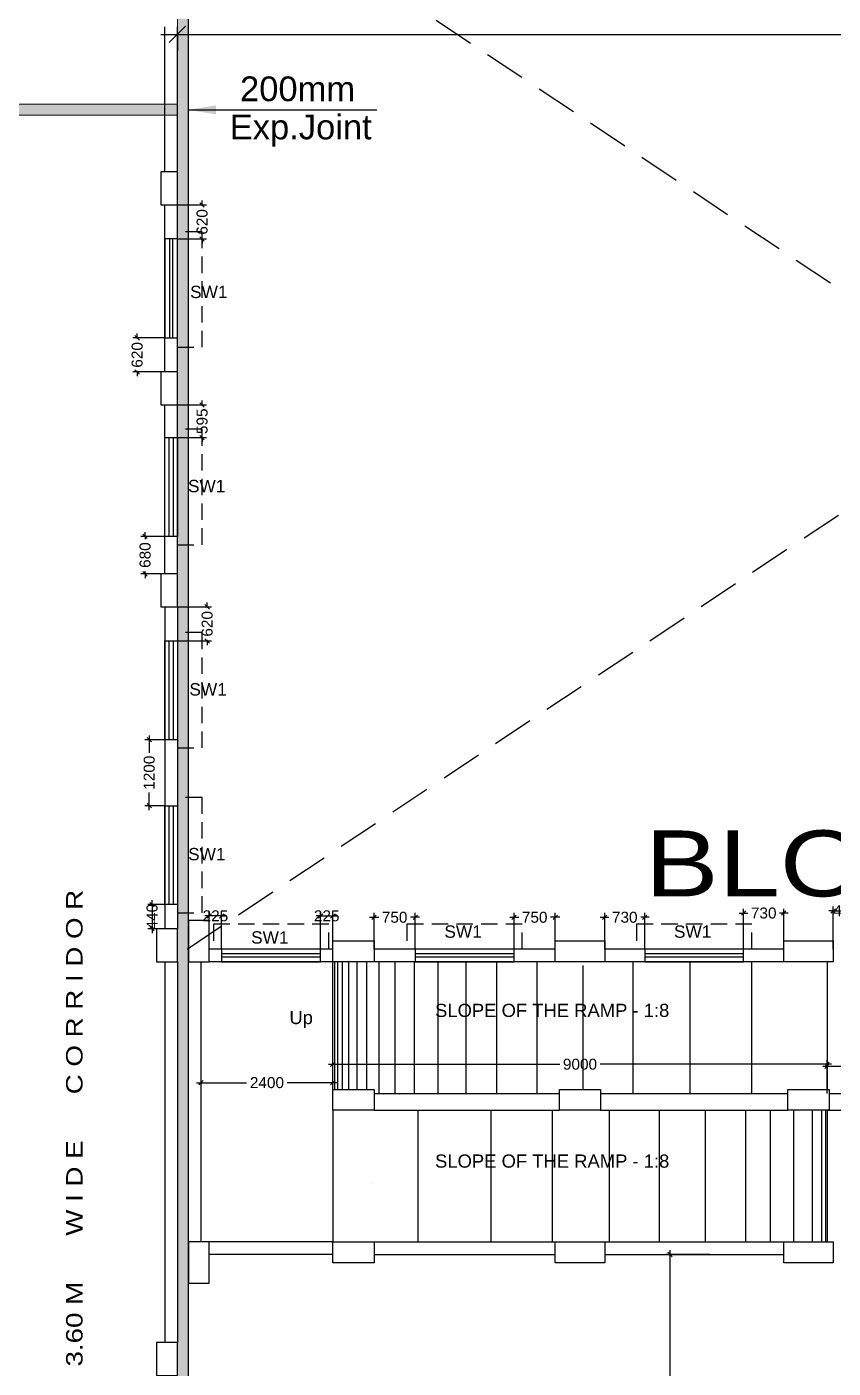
# Model space of a CAD drawing. Extents: x 7897917 to 8423973, y -6487334 to -6173396.
# Drawn here: x 7960922 to 7975604, y -6399879 to -6375462 of the extents above; entities that cross this region are included whole.
import ezdxf
from ezdxf.enums import TextEntityAlignment as Align

# ---------------------------------------------------------------- set-up
doc = ezdxf.new("R2010")
doc.units = 0
doc.header["$LTSCALE"] = 600
doc.header["$MEASUREMENT"] = 0
doc.header["$PDMODE"] = 35
for name, pattern in [('DASHED', [0.75, 0.5, -0.25]), ('HIDDEN', [0.375, 0.25, -0.125]), ('HIDDEN2', [0.1875, 0.125, -0.0625])]:
    doc.linetypes.add(name, pattern=pattern)
doc.layers.get('0').update_dxf_attribs({"linetype": 'CONTINUOUS'})
doc.layers.get('Defpoints').update_dxf_attribs({"linetype": 'CONTINUOUS'})
for name, color, linetype in [('BLOCKS-PROP', 2, 'CONTINUOUS'), ('chajja', 7, 'CONTINUOUS'), ('DIMEN', 5, 'CONTINUOUS'), ('Duct', 8, 'CONTINUOUS'), ('Exp.Joint', 104, 'CONTINUOUS'), ('joinery', 7, 'CONTINUOUS'), ('LA-column', 3, 'CONTINUOUS'), ('Railing', 21, 'CONTINUOUS'), ('Stairscase', 7, 'CONTINUOUS'), ('T Wall', 8, 'CONTINUOUS'), ('TXT', 6, 'CONTINUOUS'), ('Walls', 7, 'CONTINUOUS'), ('WIN', 151, 'CONTINUOUS'), ('Working Dim', 5, 'CONTINUOUS')]:
    doc.layers.add(name, color=color, linetype=linetype)
doc.styles.add('ari', font='arial.ttf')
doc.styles.add('ARIAL', font='arial.ttf')
doc.styles.add('ROMANS', font='romans.shx')
doc.styles.get("Standard").update_dxf_attribs({"font": 'romans.shx'})
doc.dimstyles.new('int. dim', dxfattribs={"dimtxt": 450, "dimasz": 80, "dimexe": 80, "dimexo": 0, "dimgap": 70, "dimtad": 0, "dimdec": 0, "dimzin": 12, "dimdsep": 46, "dimtxsty": 'ari', "dimblk": 'OBLIQUE', "dimcen": 2, "dimdle": 80, "dimclrd": 256, "dimclre": 256, "dimclrt": 6, "dimadec": 0, "dimazin": 0, "dimtfac": 1, "dimtdec": 0, "dimtix": 1, "dimtmove": 2, "dimatfit": 3, "dimfxl": 1, "dimtolj": 1, "dimtzin": 0, "dimlwd": -1, "dimlwe": -1, "dimarcsym": 0})
doc.dimstyles.new('LA-Footing-dim', dxfattribs={"dimtxt": 300, "dimasz": 5, "dimexe": 25, "dimexo": 25, "dimgap": 5, "dimtad": 1, "dimdec": 0, "dimzin": 0, "dimdsep": 46, "dimtxsty": 'ROMANS', "dimblk": 'DOT', "dimcen": 0.09, "dimdle": 50, "dimclrd": 5, "dimclre": 5, "dimclrt": 6, "dimadec": 0, "dimazin": 0, "dimtfac": 1, "dimtdec": 0, "dimtix": 1, "dimtofl": 0, "dimtmove": 0, "dimatfit": 3, "dimfxl": 1, "dimtolj": 1, "dimtzin": 0, "dimarcsym": 0})
doc.dimstyles.new('STANDARD$0', dxfattribs={"dimscale": 0, "dimtxt": 150, "dimasz": 125, "dimexe": 0.75, "dimexo": 1, "dimgap": 25, "dimtad": 1, "dimdec": 0, "dimdsep": 46, "dimtxsty": 'Standard', "dimblk1": 'DOT', "dimblk2": 'DOT', "dimsah": 1, "dimcen": 2.5, "dimclrd": 1, "dimclre": 1, "dimclrt": 3, "dimadec": 0, "dimazin": 0, "dimtfac": 1, "dimtdec": 0, "dimtmove": 0, "dimatfit": 3, "dimldrblk": 'DOT', "dimfxl": 1, "dimtolj": 1, "dimtzin": 0, "dimarcsym": 0})

# ---------------------------------------------------------------- blocks, each defined once
blk = doc.blocks.new('_Oblique')
at = {"color": 0, "linetype": 'ByBlock', "lineweight": -2}
blk.add_line((-0.5, -0.5), (0.5, 0.5), dxfattribs=at)
blk = doc.blocks.new('*D242')
at = {"layer": 'Defpoints', "color": 0, "transparency": 16777216}
for p in [(7963664, -6375599, 8), (7963664, -6375600), (7993924, -6375599, -1)]:
    blk.add_point(p, dxfattribs=at)
at = {"layer": 'DIMEN', "color": 8, "transparency": 16777216}
for p, q in [((7963364, -6375600), (7977665, -6375600)), ((7963664, -6375599), (7963664, -6375900)), ((7994224, -6375600), (7979923, -6375600)), ((7993924, -6375599), (7993924, -6375900))]:
    blk.add_line(p, q, dxfattribs=at)
at = {"layer": 'DIMEN', "color": 8, "transparency": 16777216, "xscale": 300, "yscale": 300, "zscale": 300, "rotation": 180}
blk.add_blockref('_Oblique', (7963664, -6375600), dxfattribs=at)
at = {"layer": 'DIMEN', "color": 8, "transparency": 16777216, "xscale": 300, "yscale": 300, "zscale": 300}
blk.add_blockref('_Oblique', (7993924, -6375600), dxfattribs=at)
at = {"layer": 'DIMEN', "color": 7, "transparency": 16777216, "insert": (7978794, -6375600), "char_height": 500, "attachment_point": 5, "style": 'ari'}
blk.add_mtext('\\A1;30.26m', dxfattribs=at)
blk = doc.blocks.new('*D663')
at = {"layer": 'Defpoints', "color": 0, "transparency": 16777216}
for p in [(7963664, -6386020, 8), (7963664, -6386640, 0), (7964206, -6386640)]:
    blk.add_point(p, dxfattribs=at)
at = {"layer": 'Working Dim', "transparency": 16777216}
for p, q in [((7963664, -6386020), (7964286, -6386020)), ((7964206, -6386020), (7964206, -6385940)), ((7964206, -6386020), (7964206, -6386039)), ((7963664, -6386640), (7964286, -6386640)), ((7964206, -6386640), (7964206, -6386621)), ((7964206, -6386640), (7964206, -6386720))]:
    blk.add_line(p, q, dxfattribs=at)
at = {"layer": 'Working Dim', "transparency": 16777216, "xscale": 80, "yscale": 80, "zscale": 80}
for p, rotation in [((7964206, -6386020), 270), ((7964206, -6386640), 90)]:
    blk.add_blockref('_Oblique', p, dxfattribs=dict(at, rotation=rotation))
at = {"layer": 'Working Dim', "color": 6, "transparency": 16777216, "insert": (7964206, -6386330), "char_height": 200, "attachment_point": 5, "rotation": 90, "style": 'ari'}
blk.add_mtext('\\A1;620', dxfattribs=at)
blk = doc.blocks.new('*D664')
at = {"layer": 'Defpoints', "color": 0, "transparency": 16777216}
for p in [(7963664, -6382344, 5), (7963664, -6382939, -2), (7964114, -6382939)]:
    blk.add_point(p, dxfattribs=at)
at = {"layer": 'Working Dim', "transparency": 16777216}
for p, q in [((7964114, -6382344), (7964114, -6382264)), ((7963664, -6382344), (7964194, -6382344)), ((7964114, -6382344), (7964114, -6382350)), ((7963664, -6382939), (7964194, -6382939)), ((7964114, -6382939), (7964114, -6382934)), ((7964114, -6382939), (7964114, -6383019))]:
    blk.add_line(p, q, dxfattribs=at)
at = {"layer": 'Working Dim', "transparency": 16777216, "xscale": 80, "yscale": 80, "zscale": 80}
for p, rotation in [((7964114, -6382344), 270), ((7964114, -6382939), 90)]:
    blk.add_blockref('_Oblique', p, dxfattribs=dict(at, rotation=rotation))
at = {"layer": 'Working Dim', "color": 6, "transparency": 16777216, "insert": (7964114, -6382642), "char_height": 200, "attachment_point": 5, "rotation": 90, "style": 'ari'}
blk.add_mtext('\\A1;595', dxfattribs=at)
blk = doc.blocks.new('*D665')
at = {"layer": 'Defpoints', "color": 0, "transparency": 16777216}
for p in [(7963664, -6378704, 5), (7964114, -6378704), (7963664, -6379324, 5)]:
    blk.add_point(p, dxfattribs=at)
at = {"layer": 'Working Dim', "transparency": 16777216}
for p, q in [((7963664, -6378704), (7964194, -6378704)), ((7964114, -6378704), (7964114, -6378624)), ((7964114, -6378704), (7964114, -6378723)), ((7963664, -6379324), (7964194, -6379324)), ((7964114, -6379324), (7964114, -6379306)), ((7964114, -6379324), (7964114, -6379404))]:
    blk.add_line(p, q, dxfattribs=at)
at = {"layer": 'Working Dim', "transparency": 16777216, "xscale": 80, "yscale": 80, "zscale": 80}
for p, rotation in [((7964114, -6378704), 270), ((7964114, -6379324), 90)]:
    blk.add_blockref('_Oblique', p, dxfattribs=dict(at, rotation=rotation))
at = {"layer": 'Working Dim', "color": 6, "transparency": 16777216, "insert": (7964114, -6379014), "char_height": 200, "attachment_point": 5, "rotation": 90, "style": 'ari'}
blk.add_mtext('\\A1;620', dxfattribs=at)
blk = doc.blocks.new('*D712')
at = {"layer": 'Defpoints', "color": 0, "transparency": 16777216}
for p in [(7962931, -6381124), (7963434, -6381124), (7963434, -6381744, 0)]:
    blk.add_point(p, dxfattribs=at)
at = {"layer": 'Working Dim', "transparency": 16777216}
for p, q in [((7962931, -6381124), (7962931, -6381044)), ((7963434, -6381124), (7962851, -6381124)), ((7962931, -6381124), (7962931, -6381143)), ((7963434, -6381744), (7962851, -6381744)), ((7962931, -6381744), (7962931, -6381726)), ((7962931, -6381744), (7962931, -6381824))]:
    blk.add_line(p, q, dxfattribs=at)
at = {"layer": 'Working Dim', "transparency": 16777216, "xscale": 80, "yscale": 80, "zscale": 80}
for p, rotation in [((7962931, -6381124), 270), ((7962931, -6381744), 90)]:
    blk.add_blockref('_Oblique', p, dxfattribs=dict(at, rotation=rotation))
at = {"layer": 'Working Dim', "color": 6, "transparency": 16777216, "insert": (7962931, -6381434), "char_height": 200, "attachment_point": 5, "rotation": 90, "style": 'ari'}
blk.add_mtext('\\A1;620', dxfattribs=at)
blk = doc.blocks.new('*D713')
at = {"layer": 'Defpoints', "color": 0, "transparency": 16777216}
for p in [(7963076, -6384739), (7963434, -6384739), (7963434, -6385420, -2)]:
    blk.add_point(p, dxfattribs=at)
at = {"layer": 'Working Dim', "transparency": 16777216}
for p, q in [((7963076, -6384739), (7963076, -6384659)), ((7963434, -6384739), (7962996, -6384739)), ((7963076, -6384739), (7963076, -6384788)), ((7963434, -6385420), (7962996, -6385420)), ((7963076, -6385420), (7963076, -6385371)), ((7963076, -6385420), (7963076, -6385500))]:
    blk.add_line(p, q, dxfattribs=at)
at = {"layer": 'Working Dim', "transparency": 16777216, "xscale": 80, "yscale": 80, "zscale": 80}
for p, rotation in [((7963076, -6384739), 270), ((7963076, -6385420), 90)]:
    blk.add_blockref('_Oblique', p, dxfattribs=dict(at, rotation=rotation))
at = {"layer": 'Working Dim', "color": 6, "transparency": 16777216, "insert": (7963076, -6385079), "char_height": 200, "attachment_point": 5, "rotation": 90, "style": 'ari'}
blk.add_mtext('\\A1;680', dxfattribs=at)
blk = doc.blocks.new('*D714')
at = {"layer": 'Defpoints', "color": 0, "transparency": 16777216}
for p in [(7963151, -6388440), (7963434, -6388440), (7963434, -6389640)]:
    blk.add_point(p, dxfattribs=at)
at = {"layer": 'Working Dim', "transparency": 16777216}
for p, q in [((7963151, -6388360), (7963151, -6388681)), ((7963434, -6388440), (7963071, -6388440)), ((7963151, -6389720), (7963151, -6389399)), ((7963434, -6389640), (7963071, -6389640))]:
    blk.add_line(p, q, dxfattribs=at)
at = {"layer": 'Working Dim', "transparency": 16777216, "xscale": 80, "yscale": 80, "zscale": 80}
for p, rotation in [((7963151, -6388440), 90), ((7963151, -6389640), 270)]:
    blk.add_blockref('_Oblique', p, dxfattribs=dict(at, rotation=rotation))
at = {"layer": 'Working Dim', "color": 6, "transparency": 16777216, "insert": (7963151, -6389040), "char_height": 200, "attachment_point": 5, "rotation": 90, "style": 'ari'}
blk.add_mtext('\\A1;1200', dxfattribs=at)
blk = doc.blocks.new('*D772')
at = {"layer": 'Defpoints', "color": 0, "transparency": 16777216}
for p in [(7972631, -6397810), (7973359, -6397810, -2), (7973359, -6403090, -2)]:
    blk.add_point(p, dxfattribs=at)
at = {"layer": 'Working Dim', "transparency": 16777216}
for p, q in [((7973359, -6397810), (7972551, -6397810)), ((7972631, -6397730), (7972631, -6400081)), ((7972631, -6403170), (7972631, -6400818)), ((7973359, -6403090), (7972551, -6403090))]:
    blk.add_line(p, q, dxfattribs=at)
at = {"layer": 'Working Dim', "transparency": 16777216, "xscale": 80, "yscale": 80, "zscale": 80}
for p, rotation in [((7972631, -6397810), 90), ((7972631, -6403090), 270)]:
    blk.add_blockref('_Oblique', p, dxfattribs=dict(at, rotation=rotation))
at = {"layer": 'Working Dim', "color": 6, "transparency": 16777216, "insert": (7972631, -6400450), "char_height": 200, "attachment_point": 5, "rotation": 90, "style": 'ari'}
blk.add_mtext('\\A1;5280', dxfattribs=at)
blk = doc.blocks.new('*D774')
at = {"layer": 'Defpoints', "color": 0, "transparency": 16777216}
for p in [(7963434, -6391440, 0), (7963203, -6391880), (7963434, -6391880, 8)]:
    blk.add_point(p, dxfattribs=at)
at = {"layer": 'Working Dim', "transparency": 16777216}
for p, q in [((7963434, -6391440), (7963123, -6391440)), ((7963203, -6391440), (7963203, -6391360)), ((7963203, -6391440), (7963203, -6391880)), ((7963434, -6391880), (7963123, -6391880)), ((7963203, -6391880), (7963203, -6391960))]:
    blk.add_line(p, q, dxfattribs=at)
at = {"layer": 'Working Dim', "transparency": 16777216, "xscale": 80, "yscale": 80, "zscale": 80}
for p, rotation in [((7963203, -6391440), 270), ((7963203, -6391880), 90)]:
    blk.add_blockref('_Oblique', p, dxfattribs=dict(at, rotation=rotation))
at = {"layer": 'Working Dim', "color": 6, "transparency": 16777216, "insert": (7963203, -6391660), "char_height": 200, "attachment_point": 5, "rotation": 90, "style": 'ari'}
blk.add_mtext('\\A1;440', dxfattribs=at)
blk = doc.blocks.new('*D778')
at = {"layer": 'Defpoints', "color": 0, "transparency": 16777216}
for p in [(7976074, -6391555), (7975604, -6392250, 1), (7976074, -6392250, 5)]:
    blk.add_point(p, dxfattribs=at)
at = {"layer": 'Working Dim', "transparency": 16777216}
for p, q in [((7975604, -6392250), (7975604, -6391475)), ((7976074, -6392250), (7976074, -6391475)), ((7975604, -6391555), (7975524, -6391555)), ((7975604, -6391555), (7976074, -6391555)), ((7976074, -6391555), (7976154, -6391555))]:
    blk.add_line(p, q, dxfattribs=at)
at = {"layer": 'Working Dim', "transparency": 16777216, "xscale": 80, "yscale": 80, "zscale": 80}
blk.add_blockref('_Oblique', (7975604, -6391555), dxfattribs=at)
at = {"layer": 'Working Dim', "transparency": 16777216, "xscale": 80, "yscale": 80, "zscale": 80, "rotation": 180}
blk.add_blockref('_Oblique', (7976074, -6391555), dxfattribs=at)
at = {"layer": 'Working Dim', "color": 6, "transparency": 16777216, "insert": (7975839, -6391555), "char_height": 200, "attachment_point": 5, "style": 'ari'}
blk.add_mtext('\\A1;470', dxfattribs=at)
blk = doc.blocks.new('*D779')
at = {"layer": 'Defpoints', "color": 0, "transparency": 16777216}
for p in [(7974704, -6391595), (7973974, -6392250, 5), (7974704, -6392250, 1)]:
    blk.add_point(p, dxfattribs=at)
at = {"layer": 'Working Dim', "transparency": 16777216}
for p, q in [((7973974, -6392250), (7973974, -6391515)), ((7974704, -6392250), (7974704, -6391515)), ((7973894, -6391595), (7974049, -6391595)), ((7974784, -6391595), (7974629, -6391595))]:
    blk.add_line(p, q, dxfattribs=at)
at = {"layer": 'Working Dim', "transparency": 16777216, "xscale": 80, "yscale": 80, "zscale": 80, "rotation": 180}
blk.add_blockref('_Oblique', (7973974, -6391595), dxfattribs=at)
at = {"layer": 'Working Dim', "transparency": 16777216, "xscale": 80, "yscale": 80, "zscale": 80}
blk.add_blockref('_Oblique', (7974704, -6391595), dxfattribs=at)
at = {"layer": 'Working Dim', "color": 6, "transparency": 16777216, "insert": (7974339, -6391595), "char_height": 200, "attachment_point": 5, "style": 'ari'}
blk.add_mtext('\\A1;730', dxfattribs=at)
blk = doc.blocks.new('*D780')
at = {"layer": 'Defpoints', "color": 0, "transparency": 16777216}
for p in [(7970544, -6391672), (7969794, -6392250, -1), (7970544, -6392250, 1)]:
    blk.add_point(p, dxfattribs=at)
at = {"layer": 'Working Dim', "transparency": 16777216}
for p, q in [((7969714, -6391672), (7969879, -6391672)), ((7969794, -6392250), (7969794, -6391592)), ((7970624, -6391672), (7970459, -6391672)), ((7970544, -6392250), (7970544, -6391592))]:
    blk.add_line(p, q, dxfattribs=at)
at = {"layer": 'Working Dim', "transparency": 16777216, "xscale": 80, "yscale": 80, "zscale": 80, "rotation": 180}
blk.add_blockref('_Oblique', (7969794, -6391672), dxfattribs=at)
at = {"layer": 'Working Dim', "transparency": 16777216, "xscale": 80, "yscale": 80, "zscale": 80}
blk.add_blockref('_Oblique', (7970544, -6391672), dxfattribs=at)
at = {"layer": 'Working Dim', "color": 6, "transparency": 16777216, "insert": (7970169, -6391672), "char_height": 200, "attachment_point": 5, "style": 'ari'}
blk.add_mtext('\\A1;750', dxfattribs=at)
blk = doc.blocks.new('*D781')
at = {"layer": 'Defpoints', "color": 0, "transparency": 16777216}
for p in [(7966494, -6391646), (7966269, -6392250, 5), (7966494, -6392250, 5)]:
    blk.add_point(p, dxfattribs=at)
at = {"layer": 'Working Dim', "transparency": 16777216}
for p, q in [((7966269, -6391646), (7966189, -6391646)), ((7966269, -6392250), (7966269, -6391566)), ((7966269, -6391646), (7966494, -6391646)), ((7966494, -6392250), (7966494, -6391566)), ((7966494, -6391646), (7966574, -6391646))]:
    blk.add_line(p, q, dxfattribs=at)
at = {"layer": 'Working Dim', "transparency": 16777216, "xscale": 80, "yscale": 80, "zscale": 80}
blk.add_blockref('_Oblique', (7966269, -6391646), dxfattribs=at)
at = {"layer": 'Working Dim', "transparency": 16777216, "xscale": 80, "yscale": 80, "zscale": 80, "rotation": 180}
blk.add_blockref('_Oblique', (7966494, -6391646), dxfattribs=at)
at = {"layer": 'Working Dim', "color": 6, "transparency": 16777216, "insert": (7966382, -6391646), "char_height": 200, "attachment_point": 5, "style": 'ari'}
blk.add_mtext('\\A1;225', dxfattribs=at)
blk = doc.blocks.new('*D782')
at = {"layer": 'Defpoints', "color": 0, "transparency": 16777216}
for p in [(7964244, -6391646), (7964244, -6392250, 5), (7964469, -6392250, 5)]:
    blk.add_point(p, dxfattribs=at)
at = {"layer": 'Working Dim', "transparency": 16777216}
for p, q in [((7964244, -6391646), (7964164, -6391646)), ((7964244, -6392250), (7964244, -6391566)), ((7964469, -6391646), (7964244, -6391646)), ((7964469, -6392250), (7964469, -6391566)), ((7964469, -6391646), (7964549, -6391646))]:
    blk.add_line(p, q, dxfattribs=at)
at = {"layer": 'Working Dim', "transparency": 16777216, "xscale": 80, "yscale": 80, "zscale": 80}
blk.add_blockref('_Oblique', (7964244, -6391646), dxfattribs=at)
at = {"layer": 'Working Dim', "transparency": 16777216, "xscale": 80, "yscale": 80, "zscale": 80, "rotation": 180}
blk.add_blockref('_Oblique', (7964469, -6391646), dxfattribs=at)
at = {"layer": 'Working Dim', "color": 6, "transparency": 16777216, "insert": (7964356, -6391646), "char_height": 200, "attachment_point": 5, "style": 'ari'}
blk.add_mtext('\\A1;225', dxfattribs=at)
blk = doc.blocks.new('*D783')
at = {"layer": 'Defpoints', "color": 0, "transparency": 16777216}
for p in [(7967244, -6391672), (7967244, -6392250, 1), (7967994, -6392250, -1)]:
    blk.add_point(p, dxfattribs=at)
at = {"layer": 'Working Dim', "transparency": 16777216}
for p, q in [((7967164, -6391672), (7967329, -6391672)), ((7967244, -6392250), (7967244, -6391592)), ((7968074, -6391672), (7967909, -6391672)), ((7967994, -6392250), (7967994, -6391592))]:
    blk.add_line(p, q, dxfattribs=at)
at = {"layer": 'Working Dim', "transparency": 16777216, "xscale": 80, "yscale": 80, "zscale": 80, "rotation": 180}
blk.add_blockref('_Oblique', (7967244, -6391672), dxfattribs=at)
at = {"layer": 'Working Dim', "transparency": 16777216, "xscale": 80, "yscale": 80, "zscale": 80}
blk.add_blockref('_Oblique', (7967994, -6391672), dxfattribs=at)
at = {"layer": 'Working Dim', "color": 6, "transparency": 16777216, "insert": (7967619, -6391672), "char_height": 200, "attachment_point": 5, "style": 'ari'}
blk.add_mtext('\\A1;750', dxfattribs=at)
blk = doc.blocks.new('*D784')
at = {"layer": 'Defpoints', "color": 0, "transparency": 16777216}
for p in [(7971444, -6391672), (7971444, -6392250, 1), (7972174, -6392250, 5)]:
    blk.add_point(p, dxfattribs=at)
at = {"layer": 'Working Dim', "transparency": 16777216}
for p, q in [((7971364, -6391672), (7971519, -6391672)), ((7971444, -6392250), (7971444, -6391592)), ((7972254, -6391672), (7972099, -6391672)), ((7972174, -6392250), (7972174, -6391592))]:
    blk.add_line(p, q, dxfattribs=at)
at = {"layer": 'Working Dim', "transparency": 16777216, "xscale": 80, "yscale": 80, "zscale": 80, "rotation": 180}
blk.add_blockref('_Oblique', (7971444, -6391672), dxfattribs=at)
at = {"layer": 'Working Dim', "transparency": 16777216, "xscale": 80, "yscale": 80, "zscale": 80}
blk.add_blockref('_Oblique', (7972174, -6391672), dxfattribs=at)
at = {"layer": 'Working Dim', "color": 6, "transparency": 16777216, "insert": (7971809, -6391672), "char_height": 200, "attachment_point": 5, "style": 'ari'}
blk.add_mtext('\\A1;730', dxfattribs=at)
blk = doc.blocks.new('*D791')
at = {"layer": 'Defpoints', "color": 0, "transparency": 16777216}
for p in [(7982094, -6394382), (7975494, -6394880, -5), (7982094, -6394880, -5)]:
    blk.add_point(p, dxfattribs=at)
at = {"layer": 'Working Dim', "transparency": 16777216}
for p, q in [((7975414, -6394382), (7978425, -6394382)), ((7975494, -6394880), (7975494, -6394302)), ((7982174, -6394382), (7979163, -6394382)), ((7982094, -6394880), (7982094, -6394302))]:
    blk.add_line(p, q, dxfattribs=at)
at = {"layer": 'Working Dim', "transparency": 16777216, "xscale": 80, "yscale": 80, "zscale": 80, "rotation": 180}
blk.add_blockref('_Oblique', (7975494, -6394382), dxfattribs=at)
at = {"layer": 'Working Dim', "transparency": 16777216, "xscale": 80, "yscale": 80, "zscale": 80}
blk.add_blockref('_Oblique', (7982094, -6394382), dxfattribs=at)
at = {"layer": 'Working Dim', "color": 6, "transparency": 16777216, "insert": (7978794, -6394382), "char_height": 200, "attachment_point": 5, "style": 'ari'}
blk.add_mtext('\\A1;6600', dxfattribs=at)
blk = doc.blocks.new('*D793')
at = {"layer": 'Defpoints', "color": 0, "transparency": 16777216}
for p in [(7966494, -6394347), (7966494, -6394880, -5), (7975494, -6394880, -5)]:
    blk.add_point(p, dxfattribs=at)
at = {"layer": 'Working Dim', "transparency": 16777216}
for p, q in [((7966414, -6394347), (7970626, -6394347)), ((7966494, -6394880), (7966494, -6394267)), ((7975574, -6394347), (7971362, -6394347)), ((7975494, -6394880), (7975494, -6394267))]:
    blk.add_line(p, q, dxfattribs=at)
at = {"layer": 'Working Dim', "transparency": 16777216, "xscale": 80, "yscale": 80, "zscale": 80, "rotation": 180}
blk.add_blockref('_Oblique', (7966494, -6394347), dxfattribs=at)
at = {"layer": 'Working Dim', "transparency": 16777216, "xscale": 80, "yscale": 80, "zscale": 80}
blk.add_blockref('_Oblique', (7975494, -6394347), dxfattribs=at)
at = {"layer": 'Working Dim', "color": 6, "transparency": 16777216, "insert": (7970994, -6394347), "char_height": 200, "attachment_point": 5, "style": 'ari'}
blk.add_mtext('\\A1;9000', dxfattribs=at)
blk = doc.blocks.new('*D794')
at = {"layer": 'Defpoints', "color": 0, "transparency": 16777216}
for p in [(7964094, -6394682), (7964094, -6394880, -7), (7966494, -6394880, -5)]:
    blk.add_point(p, dxfattribs=at)
at = {"layer": 'Working Dim', "transparency": 16777216}
for p, q in [((7964014, -6394682), (7964924, -6394682)), ((7964094, -6394880), (7964094, -6394602)), ((7966574, -6394682), (7965664, -6394682)), ((7966494, -6394880), (7966494, -6394602))]:
    blk.add_line(p, q, dxfattribs=at)
at = {"layer": 'Working Dim', "transparency": 16777216, "xscale": 80, "yscale": 80, "zscale": 80, "rotation": 180}
blk.add_blockref('_Oblique', (7964094, -6394682), dxfattribs=at)
at = {"layer": 'Working Dim', "transparency": 16777216, "xscale": 80, "yscale": 80, "zscale": 80}
blk.add_blockref('_Oblique', (7966494, -6394682), dxfattribs=at)
at = {"layer": 'Working Dim', "color": 6, "transparency": 16777216, "insert": (7965294, -6394682), "char_height": 200, "attachment_point": 5, "style": 'ari'}
blk.add_mtext('\\A1;2400', dxfattribs=at)
blk = doc.blocks.new('_Dot')
at = {"layer": 'WIN', "color": 0, "linetype": 'ByBlock', "lineweight": -2}
blk.add_line((-0.5, 0), (-1, 0), dxfattribs=at)
at = {"layer": 'WIN', "color": 0, "linetype": 'ByBlock', "const_width": 0.5}
blk.add_lwpolyline([(-0.25, 0, 1), (0.25, 0, 1)], format="xyb", close=True, dxfattribs=at)

msp = doc.modelspace()

# ---------------------------------------------------------------- hatches: boundary and pattern name
at = {"layer": 'Exp.Joint', "linetype": 'HIDDEN'}
for points in [[(7963864.043, -6334860.673), (7963664.043, -6334860.673), (7963664.043, -6455862.509), (7963864.043, -6455862.509)], [(7959452.902, -6376868.474), (7963662.902, -6376868.474), (7963662.902, -6377068.474), (7959452.902, -6377068.474)], [(7959534.042, -6376868.474), (7963664.043, -6376868.474), (7963664.043, -6377068.474), (7959534.042, -6377068.474)]]:
    msp.add_hatch(color=256, dxfattribs=at).paths.add_polyline_path(points)

# ---------------------------------------------------------------- linework, layer by layer
at = {"layer": 'chajja', "color": 7, "linetype": 'DASHED'}
for points in [[(7963664.048, -6381294.452), (7964114.048, -6381294.452), (7964114.047, -6379194.452), (7963664.047, -6379194.452)], [(7963664.048, -6384889.259), (7964114.048, -6384889.259), (7964114.048, -6382789.259), (7963664.048, -6382789.259)], [(7963664.048, -6388589.889), (7964114.048, -6388589.889), (7964114.048, -6386489.889), (7963664.048, -6386489.889)], [(7963664.048, -6391589.75), (7964114.048, -6391589.75), (7964114.048, -6389489.75), (7963664.048, -6389489.75)]]:
    msp.add_lwpolyline(points, dxfattribs=at)
at = {"layer": 'chajja', "color": 7, "linetype": 'DASHED', "elevation": 2.39}
for points in [[(7966419.003, -6392249.635), (7966419.003, -6391799.635), (7964319.003, -6391799.635), (7964319.003, -6392249.635)], [(7969943.915, -6392249.621), (7969943.915, -6391799.621), (7967843.915, -6391799.621), (7967843.915, -6392249.621)], [(7974123.959, -6392249.621), (7974123.959, -6391799.621), (7972023.959, -6391799.621), (7972023.959, -6392249.621)]]:
    msp.add_lwpolyline(points, dxfattribs=at)
at = {"layer": 'Duct', "color": 8, "linetype": 'HIDDEN2', "ltscale": 10}
for p, q in [((7993344.048, -6391979.895), (7963838.743, -6372325.264)), ((7963838.743, -6392249.621), (7993344.048, -6372594.99))]:
    msp.add_line(p, q, dxfattribs=at)
at = {"layer": 'Exp.Joint', "linetype": 'HIDDEN', "const_width": 20}
for points, elevation in [([(7963864.043, -6334860.673), (7963664.043, -6334860.673), (7963664.043, -6455862.509), (7963864.043, -6455862.509)], 4.947), ([(7959452.902, -6376868.474), (7963662.902, -6376868.474), (7963662.902, -6377068.474), (7959452.902, -6377068.474)], 1.817), ([(7959534.042, -6376868.474), (7963664.043, -6376868.474), (7963664.043, -6377068.474), (7959534.042, -6377068.474)], 1.817)]:
    msp.add_lwpolyline(points, close=True, dxfattribs=dict(at, elevation=elevation))
at = {"layer": 'LA-column', "color": 2}
for points, elevation in [([(7963664.048, -6378704.481), (7963664.048, -6378104.481), (7963364.048, -6378104.481), (7963364.048, -6378704.481)], 2.581), ([(7963664.048, -6382344.423), (7963664.048, -6381744.423), (7963364.048, -6381744.423), (7963364.048, -6382344.423)], -0.302), ([(7963664.048, -6386019.539), (7963664.048, -6385419.539), (7963364.048, -6385419.539), (7963364.048, -6386019.539)], -2.315), ([(7964244.048, -6391729.676), (7963864.048, -6391729.676), (7963864.048, -6392479.676), (7964244.048, -6392479.676)], 2.39), ([(7963664.048, -6392479.676), (7963664.048, -6391879.676), (7963284.048, -6391879.676), (7963284.048, -6392479.676)], 2.39), ([(7967244.048, -6392099.676), (7967244.048, -6392479.676), (7966494.048, -6392479.676), (7966494.048, -6392099.676)], 0.191), ([(7971444.048, -6392099.635), (7971444.048, -6392479.635), (7970544.048, -6392479.635), (7970544.048, -6392099.635)], 5.074), ([(7975604.048, -6392099.635), (7975604.048, -6392479.635), (7974704.048, -6392479.635), (7974704.048, -6392099.635)], 5.074), ([(7967244.048, -6394804.676), (7967244.048, -6395184.676), (7966494.048, -6395184.676), (7966494.048, -6394804.676)], 0.191), ([(7971369.048, -6394804.676), (7971369.048, -6395184.676), (7970619.048, -6395184.676), (7970619.048, -6394804.676)], 2.39), ([(7975529.048, -6394804.676), (7975529.048, -6395184.676), (7974779.048, -6395184.676), (7974779.048, -6394804.676)], 2.39), ([(7964244.048, -6397579.635), (7963864.048, -6397579.635), (7963864.048, -6398329.635), (7964244.048, -6398329.635)], 5.074), ([(7967244.048, -6397579.676), (7967244.048, -6397959.676), (7966494.048, -6397959.676), (7966494.048, -6397579.676)], 1.223), ([(7971444.048, -6397579.635), (7971444.048, -6397959.635), (7970544.048, -6397959.635), (7970544.048, -6397579.635)], 6.106), ([(7975604.048, -6397579.635), (7975604.048, -6397959.635), (7974704.048, -6397959.635), (7974704.048, -6397579.635)], 6.106), ([(7963664.048, -6400009.676), (7963664.048, -6399409.676), (7963284.048, -6399409.676), (7963284.048, -6400009.676)], 0.34)]:
    msp.add_lwpolyline(points, close=True, dxfattribs=dict(at, elevation=elevation))
at = {"layer": 'Railing'}
for p, q in [((7967244.048, -6394879.66, 7.521), (7970619.048, -6394879.668, 9.719)), ((7971369.048, -6394879.668, 9.719), (7974779.048, -6394879.676, 0.86)), ((7967244.048, -6395179.66, 7.521), (7970619.048, -6395179.668, 9.719)), ((7971369.048, -6395179.668, 9.719), (7974779.048, -6395179.676, 0.86)), ((7966493.955, -6397579.659, 7.521), (7964244.048, -6397579.659, 7.521)), ((7967244.048, -6397579.66, -0.307), (7970544.048, -6397579.679, 4.576)), ((7971444.048, -6397579.679, 4.576), (7974704.048, -6397579.654, 4.576)), ((7966493.955, -6397809.659, 7.521), (7964244.048, -6397809.659, 7.521)), ((7967244.048, -6397809.66, -0.307), (7970544.049, -6397809.679, 4.576)), ((7971444.049, -6397809.679, 4.576), (7974704.048, -6397809.654, 4.576))]:
    msp.add_line(p, q, dxfattribs=at)
at = {"layer": 'Stairscase'}
for p, q in [((7966493.959, -6394879.659, 7.464), (7966493.961, -6392479.659, 7.464)), ((7975493.96, -6392479.651, 7.464), (7975493.959, -6394799.657, 7.464)), ((7966493.959, -6395179.659, 7.464), (7966493.958, -6397579.659, 7.464)), ((7975493.959, -6395179.662, 7.464), (7975493.958, -6397579.662, 7.464))]:
    msp.add_line(p, q, dxfattribs=at)
at = {"layer": 'Stairscase', "color": 8}
for p, q in [((7966532.673, -6394799.659, 7.464), (7966532.673, -6392479.66, 7.464)), ((7966585.639, -6394799.659, 7.464), (7966585.64, -6392479.66, 7.464)), ((7966672.311, -6394799.659, 7.464), (7966672.312, -6392479.66, 7.464)), ((7966787.874, -6394799.659, 7.464), (7966787.874, -6392479.66, 7.464)), ((7966936.976, -6394799.659, 7.464), (7966936.977, -6392479.66, 7.464)), ((7967112.092, -6394799.659, 7.464), (7967112.093, -6392479.66, 7.464)), ((7967336.696, -6394879.66, 7.464), (7967336.697, -6392479.66, 7.464)), ((7967627.329, -6394879.66, 7.464), (7967627.329, -6392479.66, 7.464)), ((7967981.605, -6394879.66, 7.464), (7967981.605, -6392479.66, 7.464)), ((7968412.897, -6394879.661, 7.464), (7968412.898, -6392479.661, 7.464)), ((7968921.206, -6394879.661, 7.464), (7968921.206, -6392479.661, 7.464)), ((7969481.597, -6394879.661, 7.464), (7969481.597, -6392479.661, 7.464)), ((7970213.218, -6394879.662, 7.464), (7970213.218, -6392479.662, 7.464)), ((7971963.808, -6394879.663, 7.464), (7971963.809, -6392479.663, 7.464)), ((7972999.936, -6394879.663, 7.464), (7972999.937, -6392479.663, 7.464)), ((7974120.13, -6394879.664, 7.464), (7974120.131, -6392479.664, 7.464)), ((7971053.804, -6394799.66, 7.464), (7971053.805, -6392549.662, 7.464)), ((7968041.497, -6395179.66, 7.464), (7968041.496, -6397579.66, 7.464)), ((7969367.788, -6395179.661, 7.464), (7969367.787, -6397579.661, 7.464)), ((7970487.982, -6395179.662, 7.464), (7970487.981, -6397579.662, 7.464)), ((7971524.11, -6395179.662, 7.464), (7971524.109, -6397579.662, 7.464)), ((7972434.114, -6395179.663, 7.464), (7972434.113, -6397579.656, 5.81)), ((7973274.701, -6395179.663, 7.464), (7973274.7, -6397579.663, 7.464)), ((7974006.322, -6395179.664, 7.464), (7974006.321, -6397579.664, 7.464)), ((7974459.241, -6395179.656, 7.521), (7974459.241, -6397579.656, 7.521)), ((7974880.395, -6395179.641, 7.464), (7974880.394, -6397579.641, 7.464)), ((7975220.706, -6395179.639, 7.464), (7975220.706, -6397579.639, 7.464)), ((7975389.239, -6395179.639, 7.464), (7975389.239, -6397579.639, 7.464)), ((7975464.349, -6395179.64, 7.464), (7975464.349, -6397579.64, 7.464))]:
    msp.add_line(p, q, dxfattribs=at)
at = {"layer": 'Stairscase', "color": 7, "const_width": 0.0214, "elevation": 7.464}
for points in [[(7966185.567, -6393672.983), (7974876.337, -6393672.99), (7974566.185, -6393227.243), (7974413.555, -6393397.073), (7974876.337, -6393672.99), (7974566.185, -6394107.746), (7974413.555, -6393937.996), (7974876.337, -6393672.99)], [(7975956.202, -6396386.342), (7966977.854, -6396386.335), (7967288.005, -6396832.082), (7967440.635, -6396662.252), (7966977.854, -6396386.335), (7967288.006, -6395951.578), (7967440.636, -6396121.328), (7966977.854, -6396386.335)]]:
    msp.add_lwpolyline(points, dxfattribs=at)
at = {"layer": 'T Wall', "color": 6}
for p, q in [((7975529.048, -6394879.664, 7.464), (7982059.047, -6394879.648, 7.537)), ((7975493.959, -6395179.665, 7.464), (7982093.957, -6395179.648, 7.537))]:
    msp.add_line(p, q, dxfattribs=at)
at = {"layer": 'Walls', "linetype": 'Continuous'}
for p, q in [((7963863.958, -6432803.871, 2.39), (7963863.972, -6334860.673, 2.39)), ((7963434.048, -6378104.481), (7963434.048, -6375462.438)), ((7963664.048, -6378104.481), (7963664.048, -6375462.438)), ((7963434.048, -6381744.423), (7963434.048, -6378704.481)), ((7963664.048, -6381744.423), (7963664.048, -6378704.481)), ((7963434.048, -6385419.539), (7963434.048, -6382344.423)), ((7963664.048, -6385419.539), (7963664.048, -6382344.423)), ((7963434.048, -6386019.543), (7963434.048, -6391879.676)), ((7963664.048, -6386019.543), (7963664.048, -6391879.676)), ((7970544.049, -6392249.679, 2.39), (7967244.048, -6392249.66, 2.39)), ((7974704.048, -6392249.659, 2.39), (7971444.049, -6392249.679, 2.39)), ((7963434.048, -6392479.694, 2.39), (7963434.048, -6399409.694, 2.39)), ((7963664.048, -6392479.694, 2.39), (7963664.048, -6399409.694, 2.39)), ((7963864.048, -6397579.635, 2.39), (7963863.96, -6392479.676, 2.39)), ((7964094.048, -6397579.635, 2.39), (7964093.96, -6392479.676, 2.39)), ((7970544.049, -6392479.679, 2.39), (7967244.049, -6392479.66, 2.39)), ((7974704.049, -6392479.659, 2.39), (7971444.049, -6392479.679, 2.39))]:
    msp.add_line(p, q, dxfattribs=at)
at = {"layer": 'Walls'}
for p, q in [((7966493.958, -6392249.659, 2.39), (7964244.048, -6392249.521, 2.39)), ((7966494.048, -6392479.659, 2.39), (7964244.048, -6392479.659, 2.39))]:
    msp.add_line(p, q, dxfattribs=at)
at = {"layer": 'WIN', "linetype": 'Continuous'}
msp.add_line((7963516.831, -6379324.452), (7963516.831, -6381124.452), dxfattribs=at)
for points in [[(7963664.048, -6381124.452), (7963664.048, -6379324.452), (7963434.048, -6379324.452), (7963434.048, -6381124.452)], [(7963664.048, -6384739.259), (7963434.048, -6384739.259), (7963434.048, -6382939.259), (7963664.048, -6382939.259)], [(7963587.048, -6384739.259), (7963511.048, -6384739.259), (7963511.048, -6382939.259), (7963587.048, -6382939.259)], [(7963664.048, -6388439.889), (7963434.048, -6388439.889), (7963434.048, -6386639.889), (7963664.048, -6386639.889)], [(7963587.048, -6388439.889), (7963511.048, -6388439.889), (7963511.048, -6386639.889), (7963587.048, -6386639.889)], [(7963664.048, -6391439.75), (7963434.048, -6391439.75), (7963434.048, -6389639.75), (7963664.048, -6389639.75)], [(7963587.048, -6391439.75), (7963511.048, -6391439.75), (7963511.048, -6389639.75), (7963587.048, -6389639.75)]]:
    msp.add_lwpolyline(points, close=True, dxfattribs=at)
msp.add_lwpolyline([(7963581.264, -6381124.452), (7963581.264, -6379324.452)], dxfattribs=at)
at = {"layer": 'WIN', "linetype": 'Continuous', "elevation": 2.39}
for points in [[(7964469.003, -6392249.659), (7964469.003, -6392479.659), (7966269.003, -6392479.659), (7966269.003, -6392249.659)], [(7967993.915, -6392249.669), (7967993.915, -6392479.669), (7969793.915, -6392479.669), (7969793.915, -6392249.669)], [(7972173.959, -6392249.669), (7972173.959, -6392479.669), (7973973.959, -6392479.669), (7973973.959, -6392249.669)], [(7964469.003, -6392335.11), (7964469.003, -6392394.208), (7966269.003, -6392394.208), (7966269.003, -6392335.11)], [(7967993.915, -6392335.12), (7967993.915, -6392394.219), (7969793.915, -6392394.219), (7969793.915, -6392335.12)], [(7972173.959, -6392335.12), (7972173.959, -6392394.218), (7973973.959, -6392394.218), (7973973.959, -6392335.12)]]:
    msp.add_lwpolyline(points, close=True, dxfattribs=at)

# ---------------------------------------------------------------- texts
at = {"layer": 'BLOCKS-PROP', "color": 10, "style": 'ARIAL', "width": 1.2}
msp.add_text('BLOCK - 2c (5)', height=1200, dxfattribs=at).set_placement((7979050.669, -6391290.729, -2.691), align=Align.CENTER)
at = {"layer": 'Exp.Joint', "color": 7, "style": 'ARIAL'}
for s, p in [('200mm', (7965851.891, -6376815.661, 18.971)), ('Exp.Joint', (7965909.177, -6377510.34, 18.971))]:
    msp.add_text(s, height=450, dxfattribs=at).set_placement(p, align=Align.CENTER)
at = {"layer": 'joinery', "style": 'ari'}
for p in [(7964235.205, -6380400.2), (7964235.294, -6380400.085), (7964196.26, -6383934.139), (7964222.492, -6387634.77), (7964199.627, -6390634.631), (7965346.665, -6392150.953, 4.214), (7968865.39, -6392044.48, -0.55), (7973045.434, -6392044.479, 5.867)]:
    msp.add_text('SW1', height=225, dxfattribs=at).set_placement(p, align=Align.CENTER)
at = {"layer": 'Stairscase', "color": 7, "style": 'ARIAL'}
for s, p in [('SLOPE OF THE RAMP - 1:8', (7970487.982, -6393486.116, 7.464)), ('Up', (7965916.775, -6393616.024, 7.464)), ('SLOPE OF THE RAMP - 1:8', (7970487.982, -6396229.388, 7.464))]:
    msp.add_text(s, height=240, rotation=359.999968, dxfattribs=at).set_placement(p, align=Align.CENTER)
at = {"layer": 'TXT', "color": 7, "style": 'ARIAL', "width": 1.2}
msp.add_text('3.60 M      W I D E      C O R R I D O R', height=300.52174, rotation=90, dxfattribs=at).set_placement((7961936.975, -6395509.37), align=Align.CENTER)

# ---------------------------------------------------------------- dimensions: what is measured, and where the dimension line sits
at = {"layer": 'DIMEN'}
dim = msp.add_linear_dim(base=(7963664.048, -6375599.713), p1=(7993924.048, -6375598.643, -1.339), p2=(7963664.048, -6375598.643, 7.712), dimstyle='STANDARD$0', override={"dimscale": 1, "dimtxt": 500, "dimasz": 300, "dimexe": 300, "dimexo": 0, "dimgap": 1, "dimtad": 0, "dimdec": 2, "dimlfac": 0.001, "dimzin": 0, "dimpost": 'm', "dimtxsty": 'ari', "dimblk1": 'Oblique', "dimblk2": 'Oblique', "dimcen": 0, "dimdle": 300, "dimclrd": 8, "dimclre": 8, "dimclrt": 7, "dimadec": 2, "dimtdec": 2, "dimtmove": 2, "dimfxl": 0.75, "dimfrac": 1, "dimlwd": 65535, "dimlwe": 65535}, dxfattribs=at)
dim.commit()
dim.dimension.update_dxf_attribs({"geometry": '*D242', "text_midpoint": (7978794.048, -6375599.713)})
at = {"layer": 'Working Dim'}
for base, p1, p2, angle, picture, middle in [((7964114.047, -6378704.481), (7963664.048, -6379324.452, 4.83), (7963664.048, -6378704.481, 4.83), 90, '*D665', (7964114.047, -6379014.466)), ((7962931.139, -6381124.452), (7963434.047, -6381744.423, -0.302), (7963434.048, -6381124.452), 90, '*D712', (7962931.139, -6381434.437)), ((7964114.048, -6382939.259), (7963664.048, -6382344.423, 5.131), (7963664.048, -6382939.259, -2.047), 90, '*D664', (7964114.048, -6382641.841)), ((7963075.972, -6384739.259), (7963434.048, -6385419.539, -2.315), (7963434.048, -6384739.259), 90, '*D713', (7963075.972, -6385079.399)), ((7964206.284, -6386639.889), (7963664.048, -6386019.543, 7.521), (7963664.048, -6386639.889, 0.342), 90, '*D663', (7964206.284, -6386329.716)), ((7963150.985, -6388439.889), (7963434.048, -6389639.75), (7963434.048, -6388439.889), 90, '*D714', (7963150.985, -6389039.82)), ((7963202.518, -6391879.694, 2.39), (7963434.048, -6391439.768, 2.732), (7963434.048, -6391879.694, 9.91), 90, '*D774', (7963202.518, -6391659.731, 2.39)), ((7964243.957, -6391645.946, 2.447), (7964469.003, -6392249.645, 7.521), (7964243.957, -6392249.669, 7.615), 180, '*D782', (7964356.48, -6391645.946, 2.447)), ((7967244.048, -6391671.813, 2.39), (7967993.915, -6392249.675, 1.103), (7967244.048, -6392249.679, 3.328), 180, '*D783', (7967618.982, -6391671.813, 2.39)), ((7971444.049, -6391671.813, 2.39), (7972173.959, -6392249.669, 7.521), (7971444.049, -6392249.679, 3.545), 180, '*D784', (7971809.004, -6391671.813, 2.39)), ((7966493.962, -6394347.017, 12.897), (7975493.959, -6394879.651, 7.464), (7966493.962, -6394879.646, 7.464), 180, '*D793', (7970993.961, -6394347.017, 12.897)), ((7964093.962, -6394681.691, 12.897), (7966493.962, -6394879.646, 7.464), (7964093.962, -6394879.645, 5.81), 180, '*D794', (7965293.962, -6394681.691, 12.897)), ((7972630.787, -6397809.656, 7.521), (7973358.985, -6403089.744, 5.81), (7973358.982, -6397809.656, 5.81), 90, '*D772', (7972630.787, -6400449.7, 7.521))]:
    dim = msp.add_linear_dim(base=base, p1=p1, p2=p2, angle=angle, dimstyle='int. dim', override={"dimtxt": 200}, dxfattribs=at)
    dim.commit()
    dim.dimension.update_dxf_attribs({"geometry": picture, "text_midpoint": middle})
for base, p1, p2, picture, middle in [((7966494.048, -6391645.946, 2.447), (7966269.003, -6392249.645, 7.521), (7966494.048, -6392249.669, 7.615), '*D781', (7966381.526, -6391645.946, 2.447)), ((7970544.049, -6391671.813, 2.39), (7969793.915, -6392249.675, 1.103), (7970544.049, -6392249.679, 3.545), '*D780', (7970168.982, -6391671.813, 2.39)), ((7974704.048, -6391595.226, 2.39), (7973973.959, -6392249.669, 7.521), (7974704.048, -6392249.659, 3.545), '*D779', (7974339.003, -6391595.226, 2.39)), ((7976073.959, -6391554.9, 2.39), (7975604.048, -6392249.658, 3.545), (7976073.959, -6392249.637, 7.464), '*D778', (7975839.004, -6391554.9, 2.39)), ((7982093.957, -6394381.702, 12.897), (7975493.959, -6394879.665, 7.407), (7982093.957, -6394879.649, 7.481), '*D791', (7978793.958, -6394381.702, 12.897))]:
    dim = msp.add_linear_dim(base=base, p1=p1, p2=p2, dimstyle='int. dim', override={"dimtxt": 200}, dxfattribs=at)
    dim.commit()
    dim.dimension.update_dxf_attribs({"geometry": picture, "text_midpoint": middle})

# ---------------------------------------------------------------- leaders
at = {"layer": 'Exp.Joint'}
msp.add_leader([(7963864.043, -6376973.307, 17.917), (7967296.818, -6376973.307, 17.917)], dimstyle='LA-Footing-dim', override={"dimasz": 500, "dimgap": 5, "dimtad": 0}, dxfattribs=at)

doc.saveas('drawing.dxf')
